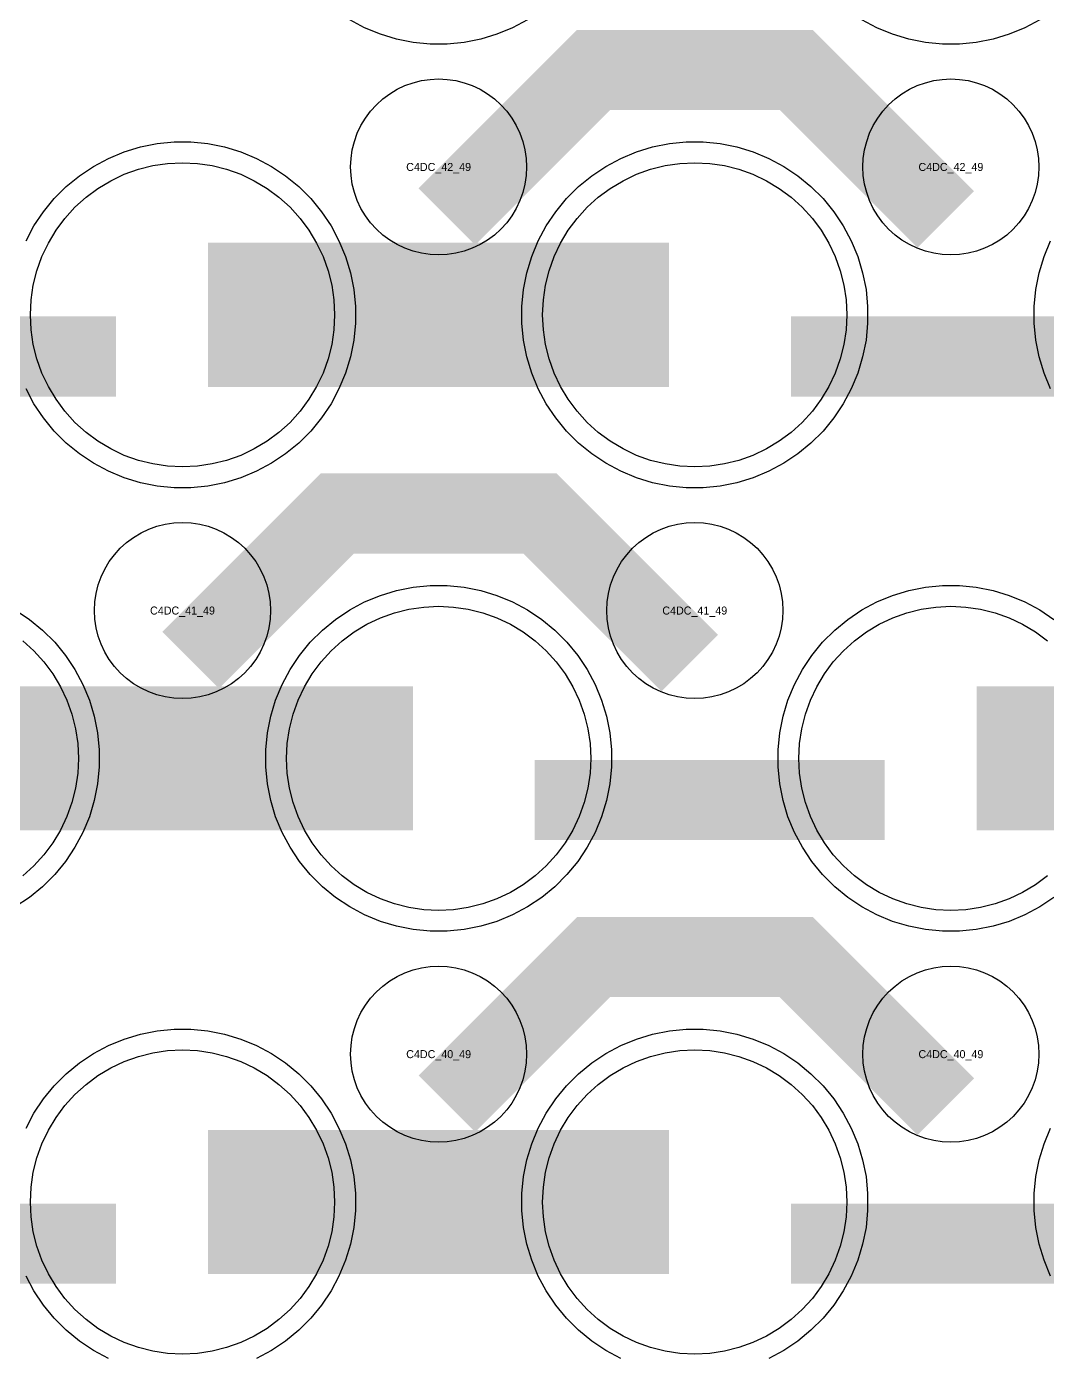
# Model space of a CAD drawing. Extents: x -11880 to 11880, y -14992 to 14992.
# Drawn here: x 3631.3 to 3950.1, y -9345.5 to -8929.8 of the extents above; entities that cross this region are included whole.
import ezdxf
from ezdxf.enums import TextEntityAlignment as Align

# ---------------------------------------------------------------- set-up
doc = ezdxf.new("R2010")
doc.units = 0
doc.header["$MEASUREMENT"] = 0
for name, color, linetype in [('GDS_775_DT_237', 138, 'CONTINUOUS'), ('RDL1_FS', 34, 'CONTINUOUS'), ('RDL_BS', 160, 'CONTINUOUS')]:
    doc.layers.add(name, color=color, linetype=linetype)

msp = doc.modelspace()

# ---------------------------------------------------------------- linework, layer by layer
at = {"layer": 'RDL1_FS'}
for points in [[(3680, -9067.384), (3675.343, -9067.155), (3670.732, -9066.471), (3666.209, -9065.339), (3661.819, -9063.767), (3657.605, -9061.775), (3653.605, -9059.377), (3649.86, -9056.599), (3646.406, -9053.469), (3643.276, -9050.015), (3640.498, -9046.27), (3638.1, -9042.27), (3636.108, -9038.056), (3634.536, -9033.666), (3633.404, -9029.143), (3632.72, -9024.532), (3632.491, -9019.875), (3632.72, -9015.218), (3633.404, -9010.607), (3634.536, -9006.084), (3636.108, -9001.694), (3638.1, -8997.48), (3640.498, -8993.48), (3643.276, -8989.735), (3646.406, -8986.281), (3649.86, -8983.151), (3653.605, -8980.373), (3657.605, -8977.975), (3661.819, -8975.983), (3666.209, -8974.411), (3670.732, -8973.279), (3675.343, -8972.595), (3680, -8972.366), (3684.657, -8972.595), (3689.268, -8973.279), (3693.791, -8974.411), (3698.181, -8975.983), (3702.395, -8977.975), (3706.395, -8980.373), (3710.14, -8983.151), (3713.594, -8986.281), (3716.724, -8989.735), (3719.502, -8993.48), (3721.9, -8997.48), (3723.892, -9001.694), (3725.464, -9006.084), (3726.596, -9010.607), (3727.28, -9015.218), (3727.509, -9019.875), (3727.28, -9024.532), (3726.596, -9029.143), (3725.464, -9033.666), (3723.892, -9038.056), (3721.9, -9042.27), (3719.502, -9046.27), (3716.724, -9050.015), (3713.594, -9053.469), (3710.14, -9056.599), (3706.395, -9059.377), (3702.395, -9061.775), (3698.181, -9063.767), (3693.791, -9065.339), (3689.268, -9066.471), (3684.657, -9067.155)], [(3840, -9067.384), (3835.343, -9067.155), (3830.732, -9066.471), (3826.209, -9065.339), (3821.819, -9063.767), (3817.605, -9061.775), (3813.605, -9059.377), (3809.86, -9056.599), (3806.406, -9053.469), (3803.276, -9050.015), (3800.498, -9046.27), (3798.1, -9042.27), (3796.108, -9038.056), (3794.536, -9033.666), (3793.404, -9029.143), (3792.72, -9024.532), (3792.491, -9019.875), (3792.72, -9015.218), (3793.404, -9010.607), (3794.536, -9006.084), (3796.108, -9001.694), (3798.1, -8997.48), (3800.498, -8993.48), (3803.276, -8989.735), (3806.406, -8986.281), (3809.86, -8983.151), (3813.605, -8980.373), (3817.605, -8977.975), (3821.819, -8975.983), (3826.209, -8974.411), (3830.732, -8973.279), (3835.343, -8972.595), (3840, -8972.366), (3844.657, -8972.595), (3849.268, -8973.279), (3853.791, -8974.411), (3858.181, -8975.983), (3862.395, -8977.975), (3866.395, -8980.373), (3870.14, -8983.151), (3873.594, -8986.281), (3876.724, -8989.735), (3879.502, -8993.48), (3881.9, -8997.48), (3883.892, -9001.694), (3885.464, -9006.084), (3886.596, -9010.607), (3887.28, -9015.218), (3887.509, -9019.875), (3887.28, -9024.532), (3886.596, -9029.143), (3885.464, -9033.666), (3883.892, -9038.056), (3881.9, -9042.27), (3879.502, -9046.27), (3876.724, -9050.015), (3873.594, -9053.469), (3870.14, -9056.599), (3866.395, -9059.377), (3862.395, -9061.775), (3858.181, -9063.767), (3853.791, -9065.339), (3849.268, -9066.471), (3844.657, -9067.155)], [(3680, -9344.509), (3675.343, -9344.28), (3670.732, -9343.596), (3666.209, -9342.464), (3661.819, -9340.892), (3657.605, -9338.9), (3653.605, -9336.502), (3649.86, -9333.724), (3646.406, -9330.594), (3643.276, -9327.14), (3640.498, -9323.395), (3638.1, -9319.395), (3636.108, -9315.181), (3634.536, -9310.791), (3633.404, -9306.268), (3632.72, -9301.657), (3632.491, -9297), (3632.72, -9292.343), (3633.404, -9287.732), (3634.536, -9283.209), (3636.108, -9278.819), (3638.1, -9274.605), (3640.498, -9270.605), (3643.276, -9266.86), (3646.406, -9263.406), (3649.86, -9260.276), (3653.605, -9257.498), (3657.605, -9255.1), (3661.819, -9253.108), (3666.209, -9251.536), (3670.732, -9250.404), (3675.343, -9249.72), (3680, -9249.491), (3684.657, -9249.72), (3689.268, -9250.404), (3693.791, -9251.536), (3698.181, -9253.108), (3702.395, -9255.1), (3706.395, -9257.498), (3710.14, -9260.276), (3713.594, -9263.406), (3716.724, -9266.86), (3719.502, -9270.605), (3721.9, -9274.605), (3723.892, -9278.819), (3725.464, -9283.209), (3726.596, -9287.732), (3727.28, -9292.343), (3727.509, -9297), (3727.28, -9301.657), (3726.596, -9306.268), (3725.464, -9310.791), (3723.892, -9315.181), (3721.9, -9319.395), (3719.502, -9323.395), (3716.724, -9327.14), (3713.594, -9330.594), (3710.14, -9333.724), (3706.395, -9336.502), (3702.395, -9338.9), (3698.181, -9340.892), (3693.791, -9342.464), (3689.268, -9343.596), (3684.657, -9344.28)], [(3840, -9344.509), (3835.343, -9344.28), (3830.732, -9343.596), (3826.209, -9342.464), (3821.819, -9340.892), (3817.605, -9338.9), (3813.605, -9336.502), (3809.86, -9333.724), (3806.406, -9330.594), (3803.276, -9327.14), (3800.498, -9323.395), (3798.1, -9319.395), (3796.108, -9315.181), (3794.536, -9310.791), (3793.404, -9306.268), (3792.72, -9301.657), (3792.491, -9297), (3792.72, -9292.343), (3793.404, -9287.732), (3794.536, -9283.209), (3796.108, -9278.819), (3798.1, -9274.605), (3800.498, -9270.605), (3803.276, -9266.86), (3806.406, -9263.406), (3809.86, -9260.276), (3813.605, -9257.498), (3817.605, -9255.1), (3821.819, -9253.108), (3826.209, -9251.536), (3830.732, -9250.404), (3835.343, -9249.72), (3840, -9249.491), (3844.657, -9249.72), (3849.268, -9250.404), (3853.791, -9251.536), (3858.181, -9253.108), (3862.395, -9255.1), (3866.395, -9257.498), (3870.14, -9260.276), (3873.594, -9263.406), (3876.724, -9266.86), (3879.502, -9270.605), (3881.9, -9274.605), (3883.892, -9278.819), (3885.464, -9283.209), (3886.596, -9287.732), (3887.28, -9292.343), (3887.509, -9297), (3887.28, -9301.657), (3886.596, -9306.268), (3885.464, -9310.791), (3883.892, -9315.181), (3881.9, -9319.395), (3879.502, -9323.395), (3876.724, -9327.14), (3873.594, -9330.594), (3870.14, -9333.724), (3866.395, -9336.502), (3862.395, -9338.9), (3858.181, -9340.892), (3853.791, -9342.464), (3849.268, -9343.596), (3844.657, -9344.28)]]:
    msp.add_lwpolyline(points, close=True, dxfattribs=at)
for points in [[(3688.002, -9019.875, 45, 45, 0), (3760.002, -9019.875, 45, 45, 0)], [(3760.002, -9019.875, 45, 45, 0), (3832.002, -9019.875, 45, 45, 0)], [(3688.002, -9297, 45, 45, 0), (3760.002, -9297, 45, 45, 0)], [(3760.002, -9297, 45, 45, 0), (3832.002, -9297, 45, 45, 0)]]:
    msp.add_lwpolyline(points, format="xyseb", dxfattribs=at)
at = {"layer": 'RDL1_FS', "color": 241, "true_color": 0xf7abae}
msp.add_lwpolyline([(3760, -9205.944), (3755.343, -9205.715), (3750.732, -9205.031), (3746.209, -9203.899), (3741.819, -9202.327), (3737.605, -9200.335), (3733.605, -9197.937), (3729.86, -9195.159), (3726.406, -9192.029), (3723.276, -9188.575), (3720.498, -9184.83), (3718.1, -9180.83), (3716.108, -9176.616), (3714.536, -9172.226), (3713.404, -9167.703), (3712.72, -9163.092), (3712.491, -9158.435), (3712.72, -9153.778), (3713.404, -9149.167), (3714.536, -9144.644), (3716.108, -9140.254), (3718.1, -9136.04), (3720.498, -9132.04), (3723.276, -9128.295), (3726.406, -9124.841), (3729.86, -9121.711), (3733.605, -9118.933), (3737.605, -9116.535), (3741.819, -9114.543), (3746.209, -9112.971), (3750.732, -9111.839), (3755.343, -9111.155), (3760, -9110.926), (3764.657, -9111.155), (3769.268, -9111.839), (3773.791, -9112.971), (3778.181, -9114.543), (3782.395, -9116.535), (3786.395, -9118.933), (3790.14, -9121.711), (3793.594, -9124.841), (3796.724, -9128.295), (3799.502, -9132.04), (3801.9, -9136.04), (3803.892, -9140.254), (3805.464, -9144.644), (3806.596, -9149.167), (3807.28, -9153.778), (3807.509, -9158.435), (3807.28, -9163.092), (3806.596, -9167.703), (3805.464, -9172.226), (3803.892, -9176.616), (3801.9, -9180.83), (3799.502, -9184.83), (3796.724, -9188.575), (3793.594, -9192.029), (3790.14, -9195.159), (3786.395, -9197.937), (3782.395, -9200.335), (3778.181, -9202.327), (3773.791, -9203.899), (3769.268, -9205.031), (3764.657, -9205.715)], close=True, dxfattribs=at)
for points in [[(3950.14, -9195.159), (3946.395, -9197.937), (3942.395, -9200.335), (3938.181, -9202.327), (3933.791, -9203.899), (3929.268, -9205.031), (3924.657, -9205.715), (3920, -9205.944), (3915.343, -9205.715), (3910.732, -9205.031), (3906.209, -9203.899), (3901.819, -9202.327), (3897.605, -9200.335), (3893.605, -9197.937), (3889.86, -9195.159), (3886.406, -9192.029), (3883.276, -9188.575), (3880.498, -9184.83), (3878.1, -9180.83), (3876.108, -9176.616), (3874.536, -9172.226), (3873.404, -9167.703), (3872.72, -9163.092), (3872.491, -9158.435), (3872.72, -9153.778), (3873.404, -9149.167), (3874.536, -9144.644), (3876.108, -9140.254), (3878.1, -9136.04), (3880.498, -9132.04), (3883.276, -9128.295), (3886.406, -9124.841), (3889.86, -9121.711), (3893.605, -9118.933), (3897.605, -9116.535), (3901.819, -9114.543), (3906.209, -9112.971), (3910.732, -9111.839), (3915.343, -9111.155), (3920, -9110.926), (3924.657, -9111.155), (3929.268, -9111.839), (3933.791, -9112.971), (3938.181, -9114.543), (3942.395, -9116.535), (3946.395, -9118.933), (3950.14, -9121.711)], [(3630.14, -9121.711), (3633.594, -9124.841), (3636.724, -9128.295), (3639.502, -9132.04), (3641.9, -9136.04), (3643.892, -9140.254), (3645.464, -9144.644), (3646.596, -9149.167), (3647.28, -9153.778), (3647.509, -9158.435), (3647.28, -9163.092), (3646.596, -9167.703), (3645.464, -9172.226), (3643.892, -9176.616), (3641.9, -9180.83), (3639.502, -9184.83), (3636.724, -9188.575), (3633.594, -9192.029), (3630.14, -9195.159)]]:
    msp.add_lwpolyline(points, dxfattribs=at)
for points in [[(3608.002, -9158.435, 45, 45, 0), (3680.002, -9158.435, 45, 45, 0)], [(3680.002, -9158.435, 45, 45, 0), (3752.002, -9158.435, 45, 45, 0)], [(3928.002, -9158.435, 45, 45, 0), (4000.002, -9158.435, 45, 45, 0)]]:
    msp.add_lwpolyline(points, format="xyseb", dxfattribs=at)
at = {"layer": 'RDL_BS'}
for points in [[(3787.777, -8927.693), (3783.115, -8930.185), (3778.205, -8932.216), (3773.165, -8933.747), (3767.938, -8934.793), (3762.644, -8935.31), (3757.356, -8935.31), (3752.062, -8934.793), (3746.835, -8933.747), (3741.795, -8932.216), (3736.885, -8930.185), (3732.223, -8927.693)], [(3947.777, -8927.693), (3943.115, -8930.185), (3938.205, -8932.216), (3933.165, -8933.747), (3927.938, -8934.793), (3922.644, -8935.31), (3917.356, -8935.31), (3912.062, -8934.793), (3906.835, -8933.747), (3901.795, -8932.216), (3896.885, -8930.185), (3892.223, -8927.693)], [(3631.125, -8996.76), (3633.617, -8992.098), (3636.564, -8987.684), (3639.926, -8983.583), (3643.708, -8979.801), (3647.809, -8976.439), (3652.223, -8973.492), (3656.885, -8971), (3661.795, -8968.969), (3666.835, -8967.438), (3672.062, -8966.392), (3677.356, -8965.875), (3682.644, -8965.875), (3687.938, -8966.392), (3693.165, -8967.438), (3698.205, -8968.969), (3703.115, -8971), (3707.777, -8973.492), (3712.191, -8976.439), (3716.292, -8979.801), (3720.074, -8983.583), (3723.436, -8987.684), (3726.383, -8992.098), (3728.875, -8996.76), (3730.906, -9001.67), (3732.437, -9006.71), (3733.483, -9011.937), (3734, -9017.231), (3734, -9022.519), (3733.483, -9027.813), (3732.437, -9033.04), (3730.906, -9038.08), (3728.875, -9042.99), (3726.383, -9047.652), (3723.436, -9052.066), (3720.074, -9056.167), (3716.292, -9059.949), (3712.191, -9063.311), (3707.777, -9066.258), (3703.115, -9068.75), (3698.205, -9070.781), (3693.165, -9072.312), (3687.938, -9073.358), (3682.644, -9073.875), (3677.356, -9073.875), (3672.062, -9073.358), (3666.835, -9072.312), (3661.795, -9070.781), (3656.885, -9068.75), (3652.223, -9066.258), (3647.809, -9063.311), (3643.708, -9059.949), (3639.926, -9056.167), (3636.564, -9052.066), (3633.617, -9047.652), (3631.125, -9042.99)], [(3951.125, -9042.99), (3949.094, -9038.08), (3947.563, -9033.04), (3946.517, -9027.813), (3946, -9022.519), (3946, -9017.231), (3946.517, -9011.937), (3947.563, -9006.71), (3949.094, -9001.67), (3951.125, -8996.76)], [(3631.125, -9273.885), (3633.617, -9269.223), (3636.564, -9264.809), (3639.926, -9260.708), (3643.708, -9256.926), (3647.809, -9253.564), (3652.223, -9250.617), (3656.885, -9248.125), (3661.795, -9246.094), (3666.835, -9244.563), (3672.062, -9243.517), (3677.356, -9243), (3682.644, -9243), (3687.938, -9243.517), (3693.165, -9244.563), (3698.205, -9246.094), (3703.115, -9248.125), (3707.777, -9250.617), (3712.191, -9253.564), (3716.292, -9256.926), (3720.074, -9260.708), (3723.436, -9264.809), (3726.383, -9269.223), (3728.875, -9273.885), (3730.906, -9278.795), (3732.437, -9283.835), (3733.483, -9289.062), (3734, -9294.356), (3734, -9299.644), (3733.483, -9304.938), (3732.437, -9310.165), (3730.906, -9315.205), (3728.875, -9320.115), (3726.383, -9324.777), (3723.436, -9329.191), (3720.074, -9333.292), (3716.292, -9337.074), (3712.191, -9340.436), (3707.777, -9343.383), (3703.115, -9345.875)], [(3816.885, -9345.875), (3812.223, -9343.383), (3807.809, -9340.436), (3803.708, -9337.074), (3799.926, -9333.292), (3796.564, -9329.191), (3793.617, -9324.777), (3791.125, -9320.115), (3789.094, -9315.205), (3787.563, -9310.165), (3786.517, -9304.938), (3786, -9299.644), (3786, -9294.356), (3786.517, -9289.062), (3787.563, -9283.835), (3789.094, -9278.795), (3791.125, -9273.885), (3793.617, -9269.223), (3796.564, -9264.809), (3799.926, -9260.708), (3803.708, -9256.926), (3807.809, -9253.564), (3812.223, -9250.617), (3816.885, -9248.125), (3821.795, -9246.094), (3826.835, -9244.563), (3832.062, -9243.517), (3837.356, -9243), (3842.644, -9243), (3847.938, -9243.517), (3853.165, -9244.563), (3858.205, -9246.094), (3863.115, -9248.125), (3867.777, -9250.617), (3872.191, -9253.564), (3876.292, -9256.926), (3880.074, -9260.708), (3883.436, -9264.809), (3886.383, -9269.223), (3888.875, -9273.885), (3890.906, -9278.795), (3892.437, -9283.835), (3893.483, -9289.062), (3894, -9294.356), (3894, -9299.644), (3893.483, -9304.938), (3892.437, -9310.165), (3890.906, -9315.205), (3888.875, -9320.115), (3886.383, -9324.777), (3883.436, -9329.191), (3880.074, -9333.292), (3876.292, -9337.074), (3872.191, -9340.436), (3867.777, -9343.383), (3863.115, -9345.875)], [(3951.125, -9320.115), (3949.094, -9315.205), (3947.563, -9310.165), (3946.517, -9304.938), (3946, -9299.644), (3946, -9294.356), (3946.517, -9289.062), (3947.563, -9283.835), (3949.094, -9278.795), (3951.125, -9273.885)], [(3656.885, -9345.875), (3652.223, -9343.383), (3647.809, -9340.436), (3643.708, -9337.074), (3639.926, -9333.292), (3636.564, -9329.191), (3633.617, -9324.777), (3631.125, -9320.115)]]:
    msp.add_lwpolyline(points, dxfattribs=at)
for points in [[(3762.562, -8989.189, 25, 25, 0), (3808.377, -8943.374, 25, 25, 0), (3841.93, -8943.374, 25, 25, 0)], [(3918.401, -8990.088, 25, 25, 0), (3871.687, -8943.374, 25, 25, 0), (3841.929, -8943.374, 25, 25, 0)], [(3550.016, -9032.888, 25, 25, 0), (3659.281, -9032.888, 25, 25, 0)], [(3870.016, -9032.888, 25, 25, 0), (3979.281, -9032.888, 25, 25, 0)], [(3682.562, -9127.749, 25, 25, 0), (3728.377, -9081.934, 25, 25, 0), (3761.93, -9081.934, 25, 25, 0)], [(3838.401, -9128.648, 25, 25, 0), (3791.687, -9081.934, 25, 25, 0), (3761.929, -9081.934, 25, 25, 0)], [(3762.562, -9266.314, 25, 25, 0), (3808.377, -9220.499, 25, 25, 0), (3841.93, -9220.499, 25, 25, 0)], [(3918.401, -9267.213, 25, 25, 0), (3871.687, -9220.499, 25, 25, 0), (3841.929, -9220.499, 25, 25, 0)], [(3550.016, -9310.013, 25, 25, 0), (3659.281, -9310.013, 25, 25, 0)], [(3870.016, -9310.013, 25, 25, 0), (3979.281, -9310.013, 25, 25, 0)]]:
    msp.add_lwpolyline(points, format="xyseb", dxfattribs=at)
for points in [[(3760, -9001.181), (3757.307, -9001.049), (3754.635, -9000.653), (3752.016, -8999.996), (3749.481, -8999.089), (3747.044, -8997.937), (3744.72, -8996.544), (3742.557, -8994.941), (3740.558, -8993.129), (3738.746, -8991.13), (3737.143, -8988.967), (3735.75, -8986.643), (3734.598, -8984.206), (3733.691, -8981.671), (3733.034, -8979.052), (3732.638, -8976.38), (3732.506, -8973.687), (3732.638, -8970.994), (3733.034, -8968.322), (3733.691, -8965.703), (3734.598, -8963.168), (3735.75, -8960.731), (3737.143, -8958.407), (3738.746, -8956.244), (3740.558, -8954.245), (3742.557, -8952.433), (3744.72, -8950.83), (3747.044, -8949.437), (3749.481, -8948.285), (3752.016, -8947.378), (3754.635, -8946.721), (3757.307, -8946.325), (3760, -8946.193), (3762.693, -8946.325), (3765.365, -8946.721), (3767.984, -8947.378), (3770.519, -8948.285), (3772.956, -8949.437), (3775.28, -8950.83), (3777.443, -8952.433), (3779.442, -8954.245), (3781.254, -8956.244), (3782.857, -8958.407), (3784.25, -8960.731), (3785.402, -8963.168), (3786.309, -8965.703), (3786.966, -8968.322), (3787.362, -8970.994), (3787.494, -8973.687), (3787.362, -8976.38), (3786.966, -8979.052), (3786.309, -8981.671), (3785.402, -8984.206), (3784.25, -8986.643), (3782.857, -8988.967), (3781.254, -8991.13), (3779.442, -8993.129), (3777.443, -8994.941), (3775.28, -8996.544), (3772.956, -8997.937), (3770.519, -8999.089), (3767.984, -8999.996), (3765.365, -9000.653), (3762.693, -9001.049)], [(3920, -9001.181), (3917.307, -9001.049), (3914.635, -9000.653), (3912.016, -8999.996), (3909.481, -8999.089), (3907.044, -8997.937), (3904.72, -8996.544), (3902.557, -8994.941), (3900.558, -8993.129), (3898.746, -8991.13), (3897.143, -8988.967), (3895.75, -8986.643), (3894.598, -8984.206), (3893.691, -8981.671), (3893.034, -8979.052), (3892.638, -8976.38), (3892.506, -8973.687), (3892.638, -8970.994), (3893.034, -8968.322), (3893.691, -8965.703), (3894.598, -8963.168), (3895.75, -8960.731), (3897.143, -8958.407), (3898.746, -8956.244), (3900.558, -8954.245), (3902.557, -8952.433), (3904.72, -8950.83), (3907.044, -8949.437), (3909.481, -8948.285), (3912.016, -8947.378), (3914.635, -8946.721), (3917.307, -8946.325), (3920, -8946.193), (3922.693, -8946.325), (3925.365, -8946.721), (3927.984, -8947.378), (3930.519, -8948.285), (3932.956, -8949.437), (3935.28, -8950.83), (3937.443, -8952.433), (3939.442, -8954.245), (3941.254, -8956.244), (3942.857, -8958.407), (3944.25, -8960.731), (3945.402, -8963.168), (3946.309, -8965.703), (3946.966, -8968.322), (3947.362, -8970.994), (3947.494, -8973.687), (3947.362, -8976.38), (3946.966, -8979.052), (3946.309, -8981.671), (3945.402, -8984.206), (3944.25, -8986.643), (3942.857, -8988.967), (3941.254, -8991.13), (3939.442, -8993.129), (3937.443, -8994.941), (3935.28, -8996.544), (3932.956, -8997.937), (3930.519, -8999.089), (3927.984, -8999.996), (3925.365, -9000.653), (3922.693, -9001.049)], [(3837.356, -9073.875), (3832.062, -9073.358), (3826.835, -9072.312), (3821.795, -9070.781), (3816.885, -9068.75), (3812.223, -9066.258), (3807.809, -9063.311), (3803.708, -9059.949), (3799.926, -9056.167), (3796.564, -9052.066), (3793.617, -9047.652), (3791.125, -9042.99), (3789.094, -9038.08), (3787.563, -9033.04), (3786.517, -9027.813), (3786, -9022.519), (3786, -9017.231), (3786.517, -9011.937), (3787.563, -9006.71), (3789.094, -9001.67), (3791.125, -8996.76), (3793.617, -8992.098), (3796.564, -8987.684), (3799.926, -8983.583), (3803.708, -8979.801), (3807.809, -8976.439), (3812.223, -8973.492), (3816.885, -8971), (3821.795, -8968.969), (3826.835, -8967.438), (3832.062, -8966.392), (3837.356, -8965.875), (3842.644, -8965.875), (3847.938, -8966.392), (3853.165, -8967.438), (3858.205, -8968.969), (3863.115, -8971), (3867.777, -8973.492), (3872.191, -8976.439), (3876.292, -8979.801), (3880.074, -8983.583), (3883.436, -8987.684), (3886.383, -8992.098), (3888.875, -8996.76), (3890.906, -9001.67), (3892.437, -9006.71), (3893.483, -9011.937), (3894, -9017.231), (3894, -9022.519), (3893.483, -9027.813), (3892.437, -9033.04), (3890.906, -9038.08), (3888.875, -9042.99), (3886.383, -9047.652), (3883.436, -9052.066), (3880.074, -9056.167), (3876.292, -9059.949), (3872.191, -9063.311), (3867.777, -9066.258), (3863.115, -9068.75), (3858.205, -9070.781), (3853.165, -9072.312), (3847.938, -9073.358), (3842.644, -9073.875)], [(3680, -9139.741), (3677.307, -9139.609), (3674.635, -9139.213), (3672.016, -9138.556), (3669.481, -9137.649), (3667.044, -9136.497), (3664.72, -9135.104), (3662.557, -9133.501), (3660.558, -9131.689), (3658.746, -9129.69), (3657.143, -9127.527), (3655.75, -9125.203), (3654.598, -9122.766), (3653.691, -9120.231), (3653.034, -9117.612), (3652.638, -9114.94), (3652.506, -9112.247), (3652.638, -9109.554), (3653.034, -9106.882), (3653.691, -9104.263), (3654.598, -9101.728), (3655.75, -9099.291), (3657.143, -9096.967), (3658.746, -9094.804), (3660.558, -9092.805), (3662.557, -9090.993), (3664.72, -9089.39), (3667.044, -9087.997), (3669.481, -9086.845), (3672.016, -9085.938), (3674.635, -9085.281), (3677.307, -9084.885), (3680, -9084.753), (3682.693, -9084.885), (3685.365, -9085.281), (3687.984, -9085.938), (3690.519, -9086.845), (3692.956, -9087.997), (3695.28, -9089.39), (3697.443, -9090.993), (3699.442, -9092.805), (3701.254, -9094.804), (3702.857, -9096.967), (3704.25, -9099.291), (3705.402, -9101.728), (3706.309, -9104.263), (3706.966, -9106.882), (3707.362, -9109.554), (3707.494, -9112.247), (3707.362, -9114.94), (3706.966, -9117.612), (3706.309, -9120.231), (3705.402, -9122.766), (3704.25, -9125.203), (3702.857, -9127.527), (3701.254, -9129.69), (3699.442, -9131.689), (3697.443, -9133.501), (3695.28, -9135.104), (3692.956, -9136.497), (3690.519, -9137.649), (3687.984, -9138.556), (3685.365, -9139.213), (3682.693, -9139.609)], [(3840, -9139.741), (3837.307, -9139.609), (3834.635, -9139.213), (3832.016, -9138.556), (3829.481, -9137.649), (3827.044, -9136.497), (3824.72, -9135.104), (3822.557, -9133.501), (3820.558, -9131.689), (3818.746, -9129.69), (3817.143, -9127.527), (3815.75, -9125.203), (3814.598, -9122.766), (3813.691, -9120.231), (3813.034, -9117.612), (3812.638, -9114.94), (3812.506, -9112.247), (3812.638, -9109.554), (3813.034, -9106.882), (3813.691, -9104.263), (3814.598, -9101.728), (3815.75, -9099.291), (3817.143, -9096.967), (3818.746, -9094.804), (3820.558, -9092.805), (3822.557, -9090.993), (3824.72, -9089.39), (3827.044, -9087.997), (3829.481, -9086.845), (3832.016, -9085.938), (3834.635, -9085.281), (3837.307, -9084.885), (3840, -9084.753), (3842.693, -9084.885), (3845.365, -9085.281), (3847.984, -9085.938), (3850.519, -9086.845), (3852.956, -9087.997), (3855.28, -9089.39), (3857.443, -9090.993), (3859.442, -9092.805), (3861.254, -9094.804), (3862.857, -9096.967), (3864.25, -9099.291), (3865.402, -9101.728), (3866.309, -9104.263), (3866.966, -9106.882), (3867.362, -9109.554), (3867.494, -9112.247), (3867.362, -9114.94), (3866.966, -9117.612), (3866.309, -9120.231), (3865.402, -9122.766), (3864.25, -9125.203), (3862.857, -9127.527), (3861.254, -9129.69), (3859.442, -9131.689), (3857.443, -9133.501), (3855.28, -9135.104), (3852.956, -9136.497), (3850.519, -9137.649), (3847.984, -9138.556), (3845.365, -9139.213), (3842.693, -9139.609)], [(3760, -9278.306), (3757.307, -9278.174), (3754.635, -9277.778), (3752.016, -9277.121), (3749.481, -9276.214), (3747.044, -9275.062), (3744.72, -9273.669), (3742.557, -9272.066), (3740.558, -9270.254), (3738.746, -9268.255), (3737.143, -9266.092), (3735.75, -9263.768), (3734.598, -9261.331), (3733.691, -9258.796), (3733.034, -9256.177), (3732.638, -9253.505), (3732.506, -9250.812), (3732.638, -9248.119), (3733.034, -9245.447), (3733.691, -9242.828), (3734.598, -9240.293), (3735.75, -9237.856), (3737.143, -9235.532), (3738.746, -9233.369), (3740.558, -9231.37), (3742.557, -9229.558), (3744.72, -9227.955), (3747.044, -9226.562), (3749.481, -9225.41), (3752.016, -9224.503), (3754.635, -9223.846), (3757.307, -9223.45), (3760, -9223.318), (3762.693, -9223.45), (3765.365, -9223.846), (3767.984, -9224.503), (3770.519, -9225.41), (3772.956, -9226.562), (3775.28, -9227.955), (3777.443, -9229.558), (3779.442, -9231.37), (3781.254, -9233.369), (3782.857, -9235.532), (3784.25, -9237.856), (3785.402, -9240.293), (3786.309, -9242.828), (3786.966, -9245.447), (3787.362, -9248.119), (3787.494, -9250.812), (3787.362, -9253.505), (3786.966, -9256.177), (3786.309, -9258.796), (3785.402, -9261.331), (3784.25, -9263.768), (3782.857, -9266.092), (3781.254, -9268.255), (3779.442, -9270.254), (3777.443, -9272.066), (3775.28, -9273.669), (3772.956, -9275.062), (3770.519, -9276.214), (3767.984, -9277.121), (3765.365, -9277.778), (3762.693, -9278.174)], [(3920, -9278.306), (3917.307, -9278.174), (3914.635, -9277.778), (3912.016, -9277.121), (3909.481, -9276.214), (3907.044, -9275.062), (3904.72, -9273.669), (3902.557, -9272.066), (3900.558, -9270.254), (3898.746, -9268.255), (3897.143, -9266.092), (3895.75, -9263.768), (3894.598, -9261.331), (3893.691, -9258.796), (3893.034, -9256.177), (3892.638, -9253.505), (3892.506, -9250.812), (3892.638, -9248.119), (3893.034, -9245.447), (3893.691, -9242.828), (3894.598, -9240.293), (3895.75, -9237.856), (3897.143, -9235.532), (3898.746, -9233.369), (3900.558, -9231.37), (3902.557, -9229.558), (3904.72, -9227.955), (3907.044, -9226.562), (3909.481, -9225.41), (3912.016, -9224.503), (3914.635, -9223.846), (3917.307, -9223.45), (3920, -9223.318), (3922.693, -9223.45), (3925.365, -9223.846), (3927.984, -9224.503), (3930.519, -9225.41), (3932.956, -9226.562), (3935.28, -9227.955), (3937.443, -9229.558), (3939.442, -9231.37), (3941.254, -9233.369), (3942.857, -9235.532), (3944.25, -9237.856), (3945.402, -9240.293), (3946.309, -9242.828), (3946.966, -9245.447), (3947.362, -9248.119), (3947.494, -9250.812), (3947.362, -9253.505), (3946.966, -9256.177), (3946.309, -9258.796), (3945.402, -9261.331), (3944.25, -9263.768), (3942.857, -9266.092), (3941.254, -9268.255), (3939.442, -9270.254), (3937.443, -9272.066), (3935.28, -9273.669), (3932.956, -9275.062), (3930.519, -9276.214), (3927.984, -9277.121), (3925.365, -9277.778), (3922.693, -9278.174)]]:
    msp.add_lwpolyline(points, close=True, dxfattribs=at)
at = {"layer": 'RDL_BS', "color": 241, "true_color": 0xf7abae}
msp.add_lwpolyline([(3757.356, -9212.435), (3752.062, -9211.918), (3746.835, -9210.872), (3741.795, -9209.341), (3736.885, -9207.31), (3732.223, -9204.818), (3727.809, -9201.871), (3723.708, -9198.509), (3719.926, -9194.727), (3716.564, -9190.626), (3713.617, -9186.212), (3711.125, -9181.55), (3709.094, -9176.64), (3707.563, -9171.6), (3706.517, -9166.373), (3706, -9161.079), (3706, -9155.791), (3706.517, -9150.497), (3707.563, -9145.27), (3709.094, -9140.23), (3711.125, -9135.32), (3713.617, -9130.658), (3716.564, -9126.244), (3719.926, -9122.143), (3723.708, -9118.361), (3727.809, -9114.999), (3732.223, -9112.052), (3736.885, -9109.56), (3741.795, -9107.529), (3746.835, -9105.998), (3752.062, -9104.952), (3757.356, -9104.435), (3762.644, -9104.435), (3767.938, -9104.952), (3773.165, -9105.998), (3778.205, -9107.529), (3783.115, -9109.56), (3787.777, -9112.052), (3792.191, -9114.999), (3796.292, -9118.361), (3800.074, -9122.143), (3803.436, -9126.244), (3806.383, -9130.658), (3808.875, -9135.32), (3810.906, -9140.23), (3812.437, -9145.27), (3813.483, -9150.497), (3814, -9155.791), (3814, -9161.079), (3813.483, -9166.373), (3812.437, -9171.6), (3810.906, -9176.64), (3808.875, -9181.55), (3806.383, -9186.212), (3803.436, -9190.626), (3800.074, -9194.727), (3796.292, -9198.509), (3792.191, -9201.871), (3787.777, -9204.818), (3783.115, -9207.31), (3778.205, -9209.341), (3773.165, -9210.872), (3767.938, -9211.918), (3762.644, -9212.435)], close=True, dxfattribs=at)
for points in [[(3952.191, -9201.871), (3947.777, -9204.818), (3943.115, -9207.31), (3938.205, -9209.341), (3933.165, -9210.872), (3927.938, -9211.918), (3922.644, -9212.435), (3917.356, -9212.435), (3912.062, -9211.918), (3906.835, -9210.872), (3901.795, -9209.341), (3896.885, -9207.31), (3892.223, -9204.818), (3887.809, -9201.871), (3883.708, -9198.509), (3879.926, -9194.727), (3876.564, -9190.626), (3873.617, -9186.212), (3871.125, -9181.55), (3869.094, -9176.64), (3867.563, -9171.6), (3866.517, -9166.373), (3866, -9161.079), (3866, -9155.791), (3866.517, -9150.497), (3867.563, -9145.27), (3869.094, -9140.23), (3871.125, -9135.32), (3873.617, -9130.658), (3876.564, -9126.244), (3879.926, -9122.143), (3883.708, -9118.361), (3887.809, -9114.999), (3892.223, -9112.052), (3896.885, -9109.56), (3901.795, -9107.529), (3906.835, -9105.998), (3912.062, -9104.952), (3917.356, -9104.435), (3922.644, -9104.435), (3927.938, -9104.952), (3933.165, -9105.998), (3938.205, -9107.529), (3943.115, -9109.56), (3947.777, -9112.052), (3952.191, -9114.999)], [(3627.777, -9112.052), (3632.191, -9114.999), (3636.292, -9118.361), (3640.074, -9122.143), (3643.436, -9126.244), (3646.383, -9130.658), (3648.875, -9135.32), (3650.906, -9140.23), (3652.437, -9145.27), (3653.483, -9150.497), (3654, -9155.791), (3654, -9161.079), (3653.483, -9166.373), (3652.437, -9171.6), (3650.906, -9176.64), (3648.875, -9181.55), (3646.383, -9186.212), (3643.436, -9190.626), (3640.074, -9194.727), (3636.292, -9198.509), (3632.191, -9201.871), (3627.777, -9204.818)]]:
    msp.add_lwpolyline(points, dxfattribs=at)
msp.add_lwpolyline([(3790.016, -9171.448, 25, 25, 0), (3899.281, -9171.448, 25, 25, 0)], format="xyseb", dxfattribs=at)

# ---------------------------------------------------------------- texts
at = {"layer": 'GDS_775_DT_237'}
for s, p in [('C4DC_42_49', (3760, -8973.687)), ('C4DC_42_49', (3760, -8973.687)), ('C4DC_42_49', (3920, -8973.687)), ('C4DC_42_49', (3920, -8973.687)), ('C4DC_41_49', (3680, -9112.247)), ('C4DC_41_49', (3680, -9112.247)), ('C4DC_41_49', (3840, -9112.247)), ('C4DC_41_49', (3840, -9112.247)), ('C4DC_40_49', (3760, -9250.812)), ('C4DC_40_49', (3760, -9250.812)), ('C4DC_40_49', (3920, -9250.812)), ('C4DC_40_49', (3920, -9250.812))]:
    msp.add_text(s, height=2.5, dxfattribs=at).set_placement(p, align=Align.MIDDLE_CENTER)

doc.saveas('drawing.dxf')
